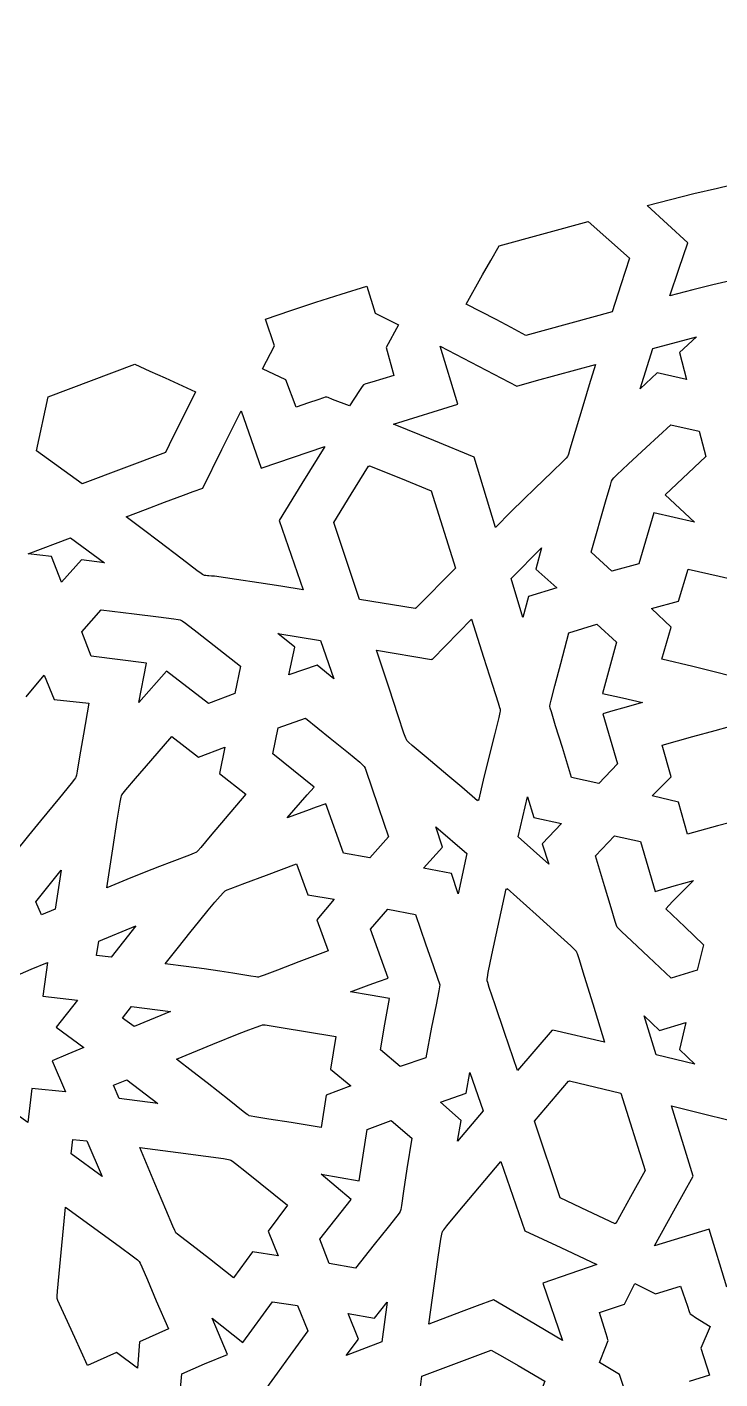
# Model space of a CAD drawing. Extents: x 2600 to 3740, y -1616 to -476.
# Drawn here: x 2990 to 3050.6, y -664.8 to -546.3 of the extents above; entities that cross this region are included whole.
import ezdxf

# ---------------------------------------------------------------- set-up
doc = ezdxf.new("R2010")
doc.units = 0
doc.layers.add('LAYER_1', color=18, linetype='CONTINUOUS')
doc.layers.add('LAYER_2', color=174, linetype='CONTINUOUS')

msp = doc.modelspace()

# ---------------------------------------------------------------- linework, layer by layer
at = {"layer": 'LAYER_1'}
for points in [[(3051.525934399539, -568.5680439950198), (3050.019838528418, -568.9301324147334), (3048.266061670783, -569.3737690038206), (3046.266892746078, -569.9067567155957), (3047.045287230679, -567.5726648635657), (3047.841683700668, -565.2446473405957), (3046.05908773086, -563.6049273550652), (3044.263840988266, -561.979083375752), (3045.2853527542, -561.7060061793588), (3046.309599328079, -561.443436265994), (3048.364028511528, -560.9411754363587), (3050.422591762325, -560.4550151828653), (3052.480752304184, -559.9676698015332)], [(3051.508310692599, -603.1740559165311), (3050.254847639575, -602.8668031413009), (3048.273751210237, -602.3756621019486), (3045.56259281932, -601.7190430925489), (3046.363396957504, -598.9049561784864), (3044.643067672836, -597.2964051530957), (3047.016213729965, -596.6472047136426), (3047.845689132797, -593.825274782002), (3050.586326047805, -594.4611401633226), (3052.592329468275, -594.9240657281956)], [(2989.885285690414, -605.0269654558301), (2991.465440109359, -603.1192811296582), (2992.330354049789, -605.267413453877), (2995.36874516307, -605.5731995866895), (2994.899452694253, -608.2907319793615), (2994.569735094864, -610.2814677905944), (2994.359489418005, -611.539910930539), (2994.29288637962, -611.8928052207002), (2994.248612716781, -612.0605653093457), (2994.206430644463, -612.1310611024976), (2994.123846993107, -612.2460945511385), (2993.838792882656, -612.6106334224108), (2992.798362936415, -613.883612113578), (2991.148409748032, -615.893245503215), (2990.101451584906, -617.1786027475746), (2988.910020187484, -618.6532777116895)], [(3052.368611475599, -615.8122292909306), (3050.432732665201, -616.3283190171605), (3047.789605453598, -617.0433228777051), (3046.998948410141, -614.2630494402051), (3044.696587875473, -613.6912110612989), (3046.364800766098, -612.0331910417676), (3045.574143722641, -609.2529176042676), (3048.26109592528, -608.5097065777904), (3050.225150371316, -607.9588202940083), (3051.468512207736, -607.6159720452387)], [(2988.930360153305, -629.4802125261426), (2990.342056967259, -628.8787944220323), (2991.758927658188, -628.2895692155957), (2991.355378463852, -631.2344239519239), (2994.374741867172, -631.5876954362989), (2992.526582077133, -633.9569276140332), (2994.933381393539, -635.7379334734082), (2993.541789299718, -636.3166519398874), (2992.155274704086, -636.9073365495801), (2993.335694625961, -639.6259339616895), (2990.374207809555, -639.337481813252), (2990.047852829086, -642.3008302019239), (2987.633759811508, -640.5750001237989)], [(3042.628983810531, -666.7389100359082), (3041.842515304672, -664.3930543230176), (3040.089539840805, -663.3294556902051), (3040.642723390897, -661.9381065716279), (3040.789893769205, -661.5662374187023), (3040.841813400375, -661.4082520769239), (3040.830171522943, -661.3422878575099), (3040.793367465224, -661.2081245617353), (3040.648244997342, -660.7346885900758), (3040.099747970688, -658.9637940691114), (3042.279054000961, -658.2176392839551), (3043.199021652328, -656.4222596452832), (3044.998589828598, -657.3340333269239), (3047.200272873031, -656.6567567155957), (3047.797443809958, -658.4118388863938), (3047.95830986305, -658.8801603929204), (3048.007391326688, -659.0103348439823), (3048.036744430648, -659.0705445573926), (3048.17161103733, -659.1678424229899), (3048.509256629802, -659.3821931671496), (3049.774613693344, -660.182696657002), (3048.981591537582, -662.0735352800489), (3049.724175766098, -664.4336121843457), (3047.943668419915, -664.9890080797373)]]:
    msp.add_lwpolyline(points, dxfattribs=at)
for points in [[(3041.197755172836, -571.293536500752), (3033.645798996078, -573.3595155046582), (3032.346631812276, -572.6594357891432), (3031.041489009033, -571.9704744822823), (3028.421143844711, -570.611651735127), (3029.847780789043, -568.0597972244931), (3030.570146535481, -566.7890081293797), (3031.303620651352, -565.5246461198926), (3039.1106122285, -563.3888734148145), (3042.718736007797, -566.5987733171582), (3041.95467254686, -568.9449974170315)], [(3021.401673629867, -574.4176514909864), (3022.083314254867, -576.8789246843457), (3020.154609923521, -577.4600691623489), (3019.639942728762, -577.6168701540821), (3019.496797718173, -577.6653048079406), (3019.430451706039, -577.6950867937207), (3019.323924105496, -577.8370901491186), (3019.089321560547, -578.1939934912203), (3018.216538742172, -579.5338929460645), (3016.72285703848, -578.9629063827063), (3016.323276675683, -578.8120552707758), (3016.209784310842, -578.7731838124669), (3016.153626754867, -578.7597840593457), (3016.082446292447, -578.7746868291688), (3015.938170496195, -578.8196405073718), (3015.429632725005, -578.9953027871977), (3014.62661308691, -579.2779752953829), (3013.527711227523, -579.6588624284864), (3012.632478073227, -577.2669862077832), (3010.594590499984, -576.3009217546582), (3011.631730392563, -574.2820313737989), (3010.84530766307, -571.9363282487989), (3013.053947235988, -571.1897987272615), (3015.26845635932, -570.4606348852051), (3017.488622885016, -569.7488816287542), (3019.714234665023, -569.0545838640332), (3020.456773117172, -571.4145692155957), (3022.48251469432, -572.4382508562207)], [(3030.984101608383, -590.1822388933301), (3029.111985519516, -584.034015016377), (3025.584300201231, -582.5763027730599), (3022.050340011703, -581.133868532002), (3027.699693039047, -579.3958619402051), (3026.152177169906, -574.3136475847364), (3029.507989299226, -576.0536920233001), (3032.855470016586, -577.8097108171582), (3034.571101577055, -577.3082059793323), (3036.293610477973, -576.83037597611), (3038.019411666507, -576.3639800560094), (3039.744920089828, -575.8967774675489), (3039.189607339234, -577.701470063356), (3038.71192732507, -579.281979926581), (3037.975925640235, -581.7649565866841), (3037.509835303733, -583.3347177106571), (3037.369544474983, -583.7737081537193), (3037.321106722662, -583.9061298442664), (3037.286576583969, -583.9802735612989), (3037.167279469651, -584.1169676015102), (3036.90139357489, -584.3821038692008), (3035.940041372703, -585.3067062522196), (3034.422891834743, -586.7720870407547), (3033.462259270265, -587.7131963153406), (3032.370316818344, -588.7962525652051)], [(3047.094796493637, -574.8592408464551), (3047.706796005355, -577.2095216081739), (3045.153764083969, -576.6490968034864), (3043.66114170848, -578.0304749773145), (3044.772012069809, -574.5216553972364), (3048.603867843734, -573.478106813252)], [(3002.104813888656, -583.6078980730176), (2994.780762985336, -586.375323610127), (2990.790757492172, -583.4711793230176), (2991.823075607406, -578.7535584734082), (2999.394486740219, -575.8926881120801), (3000.731048806834, -576.4844634546166), (3002.062408957284, -577.0879513819632), (3004.716523483383, -578.3138917253614), (3003.395352660392, -580.9534096925956), (3002.744390447229, -582.2779085359905)], [(3012.047028854477, -589.5787843034864), (3014.146287277328, -595.6532166765332), (3012.205037240287, -595.3410718027034), (3010.263557611052, -595.0298396942699), (3008.320022404798, -594.7329175369289), (3007.346913340032, -594.5940093104482), (3006.372605636703, -594.463702516377), (3006.126921148531, -594.4442841462044), (3005.879158780184, -594.432843905121), (3005.756425731212, -594.4227976599457), (3005.635486020517, -594.4059644393922), (3005.517110584206, -594.3794170742435), (3005.402070358383, -594.3402283952832), (3005.33055541353, -594.3005390085116), (3005.213535699627, -594.2218739874813), (3004.842014766723, -593.9491697550521), (3003.5422764949, -592.9531335155602), (3001.487380375765, -591.3769630753048), (3000.171912133722, -590.3790910919213), (2998.661851242172, -589.2455018327832), (3000.332439712007, -588.6092625408658), (3002.002793422134, -587.972205157388), (3003.677206071577, -587.3463383479359), (3004.517276279486, -587.0413541164651), (3005.359971359359, -586.7436707780957), (3007.035966033352, -583.3553881511053), (3008.72812016307, -579.9751466081739), (3010.463395431625, -584.9963563249707), (3016.055360153305, -583.0817750261426), (3014.044187823432, -586.3259570367161)], [(3045.843491867172, -587.3160889909864), (3048.419366195785, -589.7143128679395), (3044.854722335922, -588.8979676530957), (3043.535279586898, -593.363116578877), (3041.172044113266, -594.0096314714551), (3039.358048751938, -592.3521912859082), (3040.685026878549, -587.7215462845548), (3041.048796585447, -586.487149500716), (3041.160082858637, -586.1424678416843), (3041.225953415023, -585.9803345964551), (3041.347498521206, -585.8418448167595), (3041.619413840958, -585.5744134509231), (3042.608655761283, -584.648322025497), (3044.182280456233, -583.1932524495148), (3046.328889206039, -581.2003968523145), (3048.829377487289, -581.7597840593457), (3049.405724838363, -583.9719727800489)], [(3024.024247482406, -597.2667420671582), (3023.975419357406, -597.2579835222364), (3023.941087082016, -597.2937501237989), (3019.076844528305, -596.4889100359082), (3016.82089360057, -589.7599366472364), (3018.347904327862, -587.2810342120908), (3019.88258488475, -584.8068726823926), (3019.936204269516, -584.8265260027051), (3019.968064621078, -584.779132203877), (3022.663909858025, -585.8786932511065), (3025.356339767563, -586.9865906999707), (3027.486405685531, -593.7564576433301)], [(2994.728181198227, -593.033282594502), (2992.992219284164, -594.9872315691114), (2992.105882003891, -592.7261231706739), (2990.073121383773, -592.4957764909864), (2993.78656132518, -591.0877869890332), (2996.747697189438, -593.273516969502)], [(3033.876359298813, -596.2275880144239), (3033.388520553695, -598.0785706804395), (3032.34872563182, -594.6638062761426), (3035.020585373031, -591.9743836687207), (3034.517396286117, -593.8300965593457), (3036.363984420883, -595.4622987077832)], [(3008.153718307602, -604.7379029558301), (3005.861802414047, -605.6039002702832), (3002.169801071273, -602.7670472429395), (2999.765748336898, -605.5226929948926), (3000.440049484359, -602.068438844502), (2995.592515304672, -601.4568055437207), (2994.758500412094, -599.3283265398145), (2996.452668502914, -597.406085328877), (2999.360694502959, -597.7565878998282), (3001.48905805454, -598.0088296167858), (3002.833716271227, -598.1766181351013), (3003.210892476974, -598.2331573370659), (3003.390626266586, -598.273761110127), (3003.539214910632, -598.3662146209003), (3003.831844208898, -598.5796589802985), (3004.851695606552, -599.364496352529), (3008.64706547557, -602.3307984636426)], [(3029.49423344432, -614.107013063252), (3029.432923629867, -614.0544923112989), (3029.414185836898, -614.1329835222364), (3028.033496847583, -612.9461975587479), (3026.820806801938, -611.9146195702692), (3024.909856480593, -610.3069772228209), (3023.702200750731, -609.2898358888499), (3023.368628944439, -608.9963841672178), (3023.270548158649, -608.9023322291675), (3023.218705490219, -608.8429749773145), (3023.181608246719, -608.7712510581518), (3023.128743249945, -608.6424626349569), (3022.974516534375, -608.2142838270909), (3022.463721979801, -606.6796592198034), (3021.667226431414, -604.2485659653926), (3020.565934494125, -600.9304688737989), (3025.389283493148, -601.7494691179395), (3025.423219040023, -601.7138245866895), (3025.47161991893, -601.7227052019239), (3028.892396286117, -598.2250245378614), (3029.951722724895, -601.5567649288923), (3030.73630789331, -603.991734117189), (3031.225115999584, -605.5335065968766), (3031.352029969487, -605.970561100406), (3031.384964038767, -606.1058258982396), (3031.397111251938, -606.1856568620801), (3031.390058000298, -606.264150337548), (3031.365988054866, -606.3978902641853), (3031.268597921722, -606.8313658027782), (3030.889415559999, -608.3640939439043), (3030.288361592342, -610.7879425944112), (3029.913631951778, -612.3353187697303)], [(3040.389771774398, -606.5185120866895), (3041.680909469711, -610.9039185808301), (3040.051331832992, -612.6009705827832), (3037.653107956039, -612.0839112566114), (3036.848634806914, -609.4702852211524), (3036.252633388369, -607.560055440897), (3035.881496939207, -606.3505887125419), (3035.785375965269, -606.0078186167946), (3035.751618698227, -605.8392518327832), (3035.777707191543, -605.6662945539601), (3035.858840879629, -605.3133406683766), (3036.180352577786, -604.0671473171037), (3036.704371268048, -602.1000802593151), (3037.419114425766, -599.4115479753614), (3039.855363205063, -598.6633179948926), (3041.573655441391, -600.2455018327832), (3040.961604861906, -602.4795090385737), (3040.365845993148, -604.7179139421582), (3042.114871099731, -605.105461259743), (3043.858689621078, -605.5161317155957), (3042.120272990972, -606.0036992793316), (3041.253856879271, -606.2572425319622)], [(3015.359849289047, -602.243975953877), (3012.89740116893, -603.0870850847364), (3013.431931808578, -600.6812012956739), (3011.934098556625, -599.475665407002), (3015.676469162094, -600.0809815691114), (3016.842408493148, -603.4547608659864)], [(3019.988084152328, -619.1198914812207), (3017.672257736313, -618.7047913835645), (3016.139115646469, -614.3979981706739), (3015.286486674262, -614.6945279169415), (3014.436507833113, -614.9986628542049), (3012.743501022445, -615.6259949968457), (3013.912910699662, -614.2688034522994), (3014.503501845103, -613.5953443698595), (3015.100129440414, -612.9272645280957), (3013.302440803181, -611.4665143633017), (3011.494172409164, -610.018878297627), (3011.954301193344, -607.7289307878614), (3014.365067794906, -606.9022706316114), (3016.523617197769, -608.6572082053049), (3018.103797479864, -609.9405712416922), (3019.09641986528, -610.7597690194257), (3019.369525354263, -610.9976213358764), (3019.492295578109, -611.1222108171582), (3019.56406403596, -611.2784270287733), (3019.687769293161, -611.6122346420851), (3020.098404033201, -612.8088683103363), (3020.73902745341, -614.7046002949867), (3021.624467208969, -617.2919190691114)], [(2996.95077641307, -621.7450135515332), (2997.481552006861, -618.3325463950684), (2997.871295979937, -615.8357352907614), (2998.131396166895, -614.259337852973), (2998.21638853889, -613.8177810135112), (2998.248243066721, -613.6839232456738), (2998.273240402328, -613.6081116960645), (2998.374036094064, -613.4627500543902), (2998.605012631539, -613.1785093110526), (2999.451905145517, -612.1901574293688), (3000.80271174786, -610.6365898709743), (3002.646226242172, -608.5113404558301), (3004.975983932602, -610.3067811296582), (3007.277497604477, -609.4371217058301), (3006.831193283188, -611.7496217058301), (3009.133134201156, -613.5555604265332), (3007.325709806049, -615.6803269947613), (3006.011632539768, -617.2420897796519), (3005.17813261175, -618.2273954441353), (3004.937608590038, -618.4996726883903), (3004.81244023143, -618.6227906511426), (3004.740556394194, -618.6621148213655), (3004.61149044468, -618.7195268668845), (3004.182886002037, -618.8909180919634), (3002.651303494832, -619.476093635348), (3001.552620603151, -619.8990919862613), (3000.234873401337, -620.4151734117274), (2998.70020947583, -621.0289449280501)], [(3035.083680465805, -617.9024842546582), (3035.647111251938, -619.693194703877), (3032.968232467758, -617.2829163835645), (3033.791428878891, -613.7953980730176), (3034.354859665023, -615.5861085222364), (3036.782578781234, -616.1094849870801)], [(3027.719880416977, -622.268878297627), (3027.123154953109, -620.4890015886426), (3024.694825485336, -620.0370057390332), (3026.351258590805, -618.186602907002), (3025.754533126938, -616.4067261980176), (3028.470399215805, -618.7443116472364)], [(3045.901429489242, -623.593585328877), (3047.556007590617, -625.170690646594), (3049.199403122055, -626.7594483659864), (3048.654839828598, -628.9606507585645), (3046.383607223617, -629.6581605241895), (3044.399871452632, -627.7904249100802), (3042.938571029445, -626.4342367937525), (3042.015653266333, -625.5756077716474), (3041.761071417391, -625.3285065448158), (3041.64706547557, -625.2005494402051), (3041.5816732598, -625.0414439131637), (3041.47070004128, -624.7031146937848), (3041.10472001057, -623.492100725184), (3040.534544212606, -621.574138628742), (3039.745591476547, -618.9558594987989), (3041.423417404281, -617.184893922627), (3043.677934005844, -617.6870301530957), (3044.969064071762, -622.0724671648145), (3046.638316939539, -621.575901393039), (3048.31520207225, -621.1056092546582), (3047.100152567081, -622.3417251349041), (3046.498027359395, -622.965026711066)], [(2992.429337814438, -623.6206239030957), (2991.223801925766, -624.119952516377), (2990.737031295883, -622.9698670671582), (2992.942933395492, -620.2098267839551)], [(3015.344270065414, -624.5481446550489), (3016.338792160141, -627.2621644304395), (3013.780172340423, -628.2372549489023), (3011.910647090227, -628.9575620951642), (3010.726584145496, -629.4077613514467), (3010.390465955162, -629.5267816090396), (3010.224351242172, -629.5725281999707), (3010.144641005144, -629.5710735316388), (3010.007905470346, -629.5565317508755), (3009.563092506559, -629.4911918057476), (3007.986236996034, -629.236521056944), (3006.853130445764, -629.0592100680437), (3005.489528696468, -628.8565952126615), (3003.89489974638, -628.6346863981851), (3002.068711593734, -628.399493532002), (3003.218134547315, -626.9507711041199), (3004.229145827651, -625.6886085169814), (3005.100638591124, -624.6125836972296), (3005.831505994114, -623.7222745715071), (3006.420641193004, -623.0172590664569), (3006.866937344175, -622.4971151087216), (3007.169287604011, -622.1614206249443), (3007.266137136046, -622.0626100378656), (3007.326585128891, -622.0097535417676), (3007.484341242156, -621.93296385564), (3007.821227218915, -621.7976059331627), (3009.028661945743, -621.3441784268275), (3010.941435675033, -620.6354571180991), (3013.552094772445, -619.6574281023145), (3014.546616867172, -622.371417360127), (3016.870805099594, -622.732257203877)], [(3036.023713424789, -634.2090333269239), (3035.992387130844, -634.2424805925489), (3035.947388961898, -634.2338441179395), (3032.908356979477, -637.7447388933301), (3031.787476676804, -634.4333364645581), (3030.958373172778, -632.0133877988707), (3030.441068823079, -630.4809881545341), (3030.305598317251, -630.0463989835805), (3030.269753454168, -629.9117935203438), (3030.255585983383, -629.8322327898145), (3030.259600137062, -629.7533522229991), (3030.277822071478, -629.6184460232193), (3030.356158857431, -629.1805798064172), (3030.675291122193, -627.6327936753922), (3031.201295976242, -625.1892437031408), (3031.922486618148, -621.8502991960645), (3031.982667282211, -621.9018128679395), (3032.001099899398, -621.8247559831739), (3034.547122391111, -624.1021457205889), (3036.408951597562, -625.7698526553681), (3037.576906682228, -626.8344570548315), (3037.897656167475, -627.1426521373573), (3037.99169447508, -627.2410827576876), (3038.041306808578, -627.3025391862989), (3038.076608864237, -627.3752331843632), (3038.12672724097, -627.5052013122852), (3038.272569554416, -627.9364216203609), (3038.754772598555, -629.4802300840538), (3039.506421489161, -631.9253511799238), (3040.546021774398, -635.2631715105176)], [(3024.891099289047, -636.6414063737989), (3022.643616989242, -637.4120667741895), (3020.909226730453, -635.9513123796582), (3021.30494174379, -633.700055745763), (3021.716523483383, -631.4516480730176), (3020.010893395977, -631.1434449187891), (3018.301316574203, -630.8575318620801), (3019.93440247243, -630.2524314927807), (3020.754292897221, -629.959061918199), (3021.576737716781, -629.6730225847364), (3020.043610885727, -625.3662293718457), (3021.572388961898, -623.6348145769239), (3023.970826461898, -624.0813477800489), (3024.871527550734, -626.6633098082692), (3025.53758702469, -628.5501116455175), (3025.953312939663, -629.7449586130197), (3026.062397079997, -630.0839006834992), (3026.103013351547, -630.251056032002), (3026.085985014977, -630.4215854969996), (3026.025247992384, -630.7711313430954), (3025.783230449035, -632.0082476036574), (3025.398125841317, -633.9643556638409)], [(2997.328950241195, -627.8289063737989), (2996.058549240219, -627.6791871355176), (2996.241227462875, -626.4330323503614), (2999.505662277328, -625.0809510515332)], [(2999.335740402328, -633.9145081804395), (2998.334214523422, -633.1588624284864), (2999.114930465805, -632.1595643327832), (3002.541962936508, -632.586505250752)], [(3047.105225875961, -635.9102662370801), (3048.443726852523, -637.1994202898145), (3045.049996688949, -636.3761170671582), (3044.010209396469, -632.9613221452832), (3045.36386235057, -634.245684938252), (3047.64120610057, -633.5450928972364)], [(3016.543534591781, -637.6321290300489), (3018.320771530258, -639.1044190691114), (3016.175675705063, -639.9149659441114), (3015.730119064438, -642.7590821550489), (3013.087900708261, -642.323243581493), (3011.152647555666, -642.0166427189747), (3009.929286895737, -641.8207253806459), (3009.586106028363, -641.7584748496624), (3009.422746017563, -641.7169373796582), (3009.355226327142, -641.6777819823855), (3009.244851161026, -641.6008435114757), (3008.8945902861, -641.3350712488387), (3007.669417556204, -640.3661227409514), (3005.73212197813, -638.8333542574956), (3004.491707542981, -637.8628070253981), (3003.067597702133, -636.7600281999707), (3006.228657081137, -635.4590895043941), (3008.548230261241, -634.522973966551), (3009.391527414175, -634.1919644574302), (3010.023334482347, -633.9524482285234), (3010.443278620746, -633.8045211100907), (3010.573685577214, -633.7649334142586), (3010.650986984359, -633.7482789323926), (3010.82062622549, -633.7590444965492), (3011.169161249667, -633.8066696458177), (3012.402897926261, -634.0061446242228), (3014.352155572334, -634.3339957166737), (3017.016892746078, -634.7775147722364)], [(3027.657044723617, -643.9532960222364), (3027.982179000961, -642.123614625752), (3026.158356979477, -640.5251954362989), (3028.412629440414, -639.7533753679395), (3028.752778366195, -637.9186890886426), (3029.91871769725, -641.2924683855176)], [(2998.02906925975, -640.1985352800489), (2997.542344406234, -639.0485719011426), (2998.705216720688, -638.5669129655957), (3001.427110031234, -640.6376221941114)], [(3041.527421310531, -651.1526063249707), (3041.479356124984, -651.1296571062207), (3041.453950241195, -651.1764710710645), (3039.055684819274, -650.0413624063218), (3036.653214767563, -648.9151795671582), (3034.397294357406, -642.186358766377), (3037.395402267563, -638.6894410417676), (3037.440156295883, -638.6982606218457), (3037.471192672836, -638.6648438737989), (3041.95215733348, -639.7316773698926), (3044.082177475082, -646.5014527605176), (3042.800460367365, -648.8246463112872)], [(3054.056237533676, -650.3033936784864), (3052.642501671887, -653.5108764530913), (3051.246514633285, -656.7261231706739), (3049.698960617172, -651.6437867448926), (3044.92432530223, -653.1125672624707), (3046.597710991042, -650.0548314873316), (3048.286660507309, -647.0056641862989), (3046.414544418441, -640.8574097917676), (3049.668739361662, -641.6591419310953), (3052.048555555079, -642.2517858822368), (3052.909024326098, -642.4719666127635), (3053.549041656251, -642.6425954868743), (3053.967988627733, -642.7645792347795), (3054.094367317158, -642.8076125395958), (3054.165246322738, -642.8388245866895), (3054.228636625561, -642.8863160284782), (3054.330765567061, -642.9768989741601), (3054.651601860306, -643.2867477980972), (3055.76212554727, -644.4170361225214), (3059.878876999008, -648.686847047627), (3056.961992756527, -649.475790884582), (3055.50621343732, -649.8796019659328)], [(3018.73317082225, -655.069903688252), (3016.437867477523, -654.655108766377), (3015.603837326156, -652.5266297624707), (3018.358781173813, -649.042315797627), (3015.714387252914, -646.8420899675489), (3019.057999923813, -647.4259522722364), (3019.755219772445, -642.9305604265332), (3021.852860763656, -642.1379578874707), (3023.662675216781, -643.6747926042676), (3023.238338135905, -646.3662712946978), (3022.94190538037, -648.3378036928789), (3022.753004149486, -649.5841766771255), (3022.692511355572, -649.9337992884966), (3022.651261642563, -650.100177125752), (3022.560112486473, -650.2398490209465), (3022.351164524352, -650.5146431074121), (3021.587691396105, -651.4745214288247), (3020.376480686009, -652.9896592393259)], [(2993.831055954086, -645.0438111589551), (2993.966279342758, -643.796222047627), (2995.201676681625, -643.923419313252), (2996.56063969432, -647.0532105730176)], [(3011.079209640609, -651.8330262468457), (3011.944123581039, -653.9811585710645), (3009.720963791, -653.648761110127), (3008.039429977523, -655.9096558855176), (3005.933424940765, -654.2584137699836), (3004.384028016118, -653.061065261847), (3003.405202402985, -652.3028436085145), (3003.134117338049, -652.0837907422144), (3003.010911300766, -651.9689820573926), (3002.97031327886, -651.9018707048418), (3002.910045565081, -651.7808629138392), (3002.72945887164, -651.3777659912078), (3002.12078508934, -649.9315026065423), (3001.168214909579, -647.6399194990597), (2999.85507328807, -644.5127442644239), (3003.19190656227, -644.9497013278408), (3005.633928106474, -645.2665552198002), (3007.176455255393, -645.4776752038957), (3007.608945098717, -645.5480753753675), (3007.740240504336, -645.5752713250621), (3007.814805343734, -645.5974305437207), (3007.955793203629, -645.6880527752442), (3008.232933945349, -645.8966983695386), (3009.198061126027, -646.6633294617303), (3012.788407638656, -649.5608399675489)], [(3035.131699874984, -656.3768494890332), (3036.867020919906, -661.3981507585645), (3033.847753121544, -659.6175040887997), (3030.818711593734, -657.8535340593457), (3029.396534248116, -658.3628866148736), (3027.981413817579, -658.8918391091629), (3025.157838180648, -659.9679749773145), (3025.978685230846, -654.0939690231316), (3026.212764947807, -652.5268263748168), (3026.290206187916, -652.0875789758426), (3026.319588070086, -651.9542686130249), (3026.342957809555, -651.8785889909864), (3026.381954069567, -651.8116769536168), (3026.458901077788, -651.7025793216824), (3026.726131769389, -651.3576434462063), (3027.710330866949, -650.159522453433), (3031.448808029281, -645.7199891374707), (3033.548066452133, -651.7943909929395), (3036.706721091169, -653.2684964679619), (3039.857804611313, -654.7587159441114)], [(2999.826432541, -661.5319703386426), (2999.629350021469, -663.8212464616895), (2997.80087406932, -662.446612672627), (2995.275208786117, -663.5870850847364), (2994.150673589928, -661.1413747630937), (2993.321381842735, -659.3548395837593), (2992.802060970797, -658.2229327091126), (2992.663241933755, -657.9010439992908), (2992.607438400375, -657.7411073015332), (2992.602712906388, -657.6631370928988), (2992.605587946804, -657.5285451565449), (2992.633455165697, -657.0895980157907), (2992.772866899664, -655.5333640678789), (2993.348069503891, -649.7132447527051), (2998.045863091051, -653.152580626408), (2999.292372293013, -654.0829758362568), (2999.636304914945, -654.3539333081521), (2999.737975096007, -654.4412367669329), (2999.792603805648, -654.4965699480176), (2999.874186565811, -654.6450272438459), (3000.020547100896, -654.9635876101011), (3000.51425367679, -656.1070405970904), (3001.287027895238, -657.9189749953832), (3002.352174118148, -660.391436891377)], [(3005.191865280258, -668.0119508073926), (3003.329438522445, -666.5735963152051), (3003.523118332016, -664.3140137956739), (3004.516030502753, -663.876634056478), (3005.515130187092, -663.4533722672461), (3007.520692184555, -662.6240418718457), (3006.173615768539, -659.4413636491895), (3008.857819870102, -661.5690491960645), (3011.471024826156, -658.0127137468457), (3013.646149948227, -658.3487733171582), (3014.542374923813, -660.5738709734082), (3012.998297552373, -662.6961683890709), (3011.877822334203, -664.2559577557972), (3011.166764218943, -665.2402066610166), (3010.960333746668, -665.5124308116328), (3010.850938156234, -665.6358826921582), (3010.706976803601, -665.7087592383477), (3010.397158042776, -665.8356557831203), (3009.289707251867, -666.2715442816566), (3008.496954699444, -666.5905539420418), (3007.548103694148, -666.9836190142523), (3006.44559397481, -667.4557483515991)], [(3021.037309005844, -661.5249512956739), (3017.898911789047, -662.7149537370801), (3018.984849289047, -661.297198610127), (3018.098527267563, -659.0360902116895), (3020.401200607406, -659.4640076921582), (3021.503495529281, -658.0442078874707)], [(3033.468278244125, -669.9039490984082), (3027.411164596664, -672.192706422627), (3025.685822678005, -670.6790086996853), (3023.955445602523, -669.1710694597364), (3024.244372573724, -666.8540122627066), (3024.541184738266, -664.5379517839551), (3030.619584396469, -662.2411378191114), (3031.796047746605, -662.9124408367716), (3032.967384482056, -663.5927084587204), (3035.300675705063, -664.9693482683301), (3034.371373243096, -667.4318295172181), (3033.915087913027, -668.6661738792741)]]:
    msp.add_lwpolyline(points, close=True, dxfattribs=at)
at = {"layer": 'LAYER_2'}
msp.add_lwpolyline([(3169.765015915023, -475.9542725847364, 0.4142135623730951), (2599.765015915023, -1045.954272584736, 0.4142135623730951), (3169.765015915023, -1615.954272584736, 0.4142135623730951), (3739.765015915023, -1045.954272584736, 0.4142135623730951)], format="xyb", close=True, dxfattribs=at)

doc.saveas('drawing.dxf')
